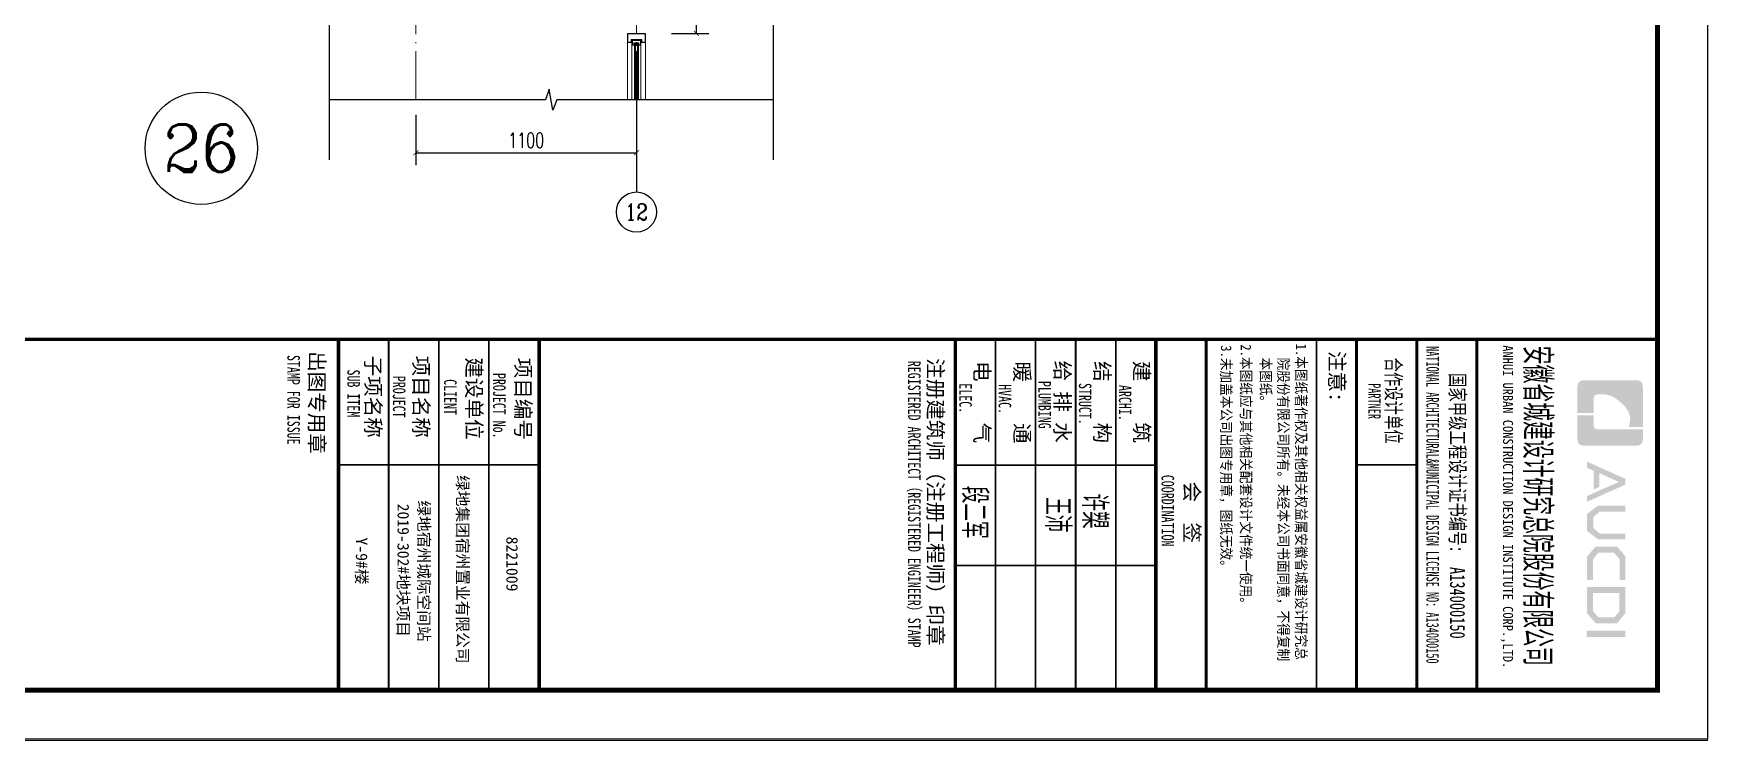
# Model space of a CAD drawing. Extents: x -812054 to 22247, y -644080 to 1003627.
# Drawn here: x -17810 to -9465, y -234941 to -231419 of the extents above; entities that cross this region are included whole.
import ezdxf
from ezdxf.enums import TextEntityAlignment as Align

# ---------------------------------------------------------------- set-up
doc = ezdxf.new("R2010")
doc.units = 0
doc.header["$LTSCALE"] = 1000
doc.linetypes.add('DOTE', pattern=[2.42, 2, -0.2, 0.02, -0.2])
doc.layers.get('0').update_dxf_attribs({"linetype": 'CONTINUOUS'})
doc.layers.get('DEFPOINTS').update_dxf_attribs({"linetype": 'CONTINUOUS'})
for name, color, linetype in [('A-AXIS_TEXT', 7, 'CONTINUOUS'), ('AXIS', 3, 'CONTINUOUS'), ('DIM_SYMB', 3, 'CONTINUOUS'), ('图签文字', 4, 'CONTINUOUS'), ('尺寸标注', 86, 'CONTINUOUS')]:
    doc.layers.add(name, color=color, linetype=linetype)
for name, color, linetype, lineweight in [('AXIS_TEXT', 7, 'CONTINUOUS', 20), ('DOTE', 19, 'DOTE', 9), ('S_WINDOW', 144, 'CONTINUOUS', 15), ('图框', 9, 'CONTINUOUS', 18), ('图签', 147, 'CONTINUOUS', 18), ('细细', 250, 'CONTINUOUS', 0)]:
    doc.layers.add(name, color=color, linetype=linetype, lineweight=lineweight)
doc.layers.add('yichutu', color=7, linetype='CONTINUOUS', true_color=0xffffff)
doc.styles.add('_TCH_AXIS', font='COMPLEX', dxfattribs={"bigfont": 'GBCBIG'})
doc.styles.add('_TCH_DIM_T3', font='SIMPLEX', dxfattribs={"width": 0.705882, "bigfont": 'GBCBIG'})
doc.styles.add('COMPLEX', font='COMPLEX')
doc.styles.add('HT', font='simhei.ttf')
doc.styles.add('宋体', font='', dxfattribs={"height": 50})
doc.styles.add('建筑图签-1', font='simhei.ttf', dxfattribs={"width": 0.7})
doc.styles.add('建筑图签-2', font='TXT.shx', dxfattribs={"width": 0.5, "bigfont": 'HZTXT.shx'})
doc.styles.get('宋体').set_extended_font_data('SimSun')
doc.dimstyles.new('_TCH_ARCH&&25', dxfattribs={"dimtxt": 74.375, "dimasz": 25, "dimexe": 62.5, "dimexo": 75, "dimgap": 25, "dimtad": 1, "dimdec": 0, "dimzin": 0, "dimdsep": 46, "dimtxsty": '_TCH_DIM_T3', "dimblk": 'ARCHTICK', "dimcen": 0.09, "dimclrt": 7, "dimazin": 0, "dimtfac": 1, "dimtdec": 0, "dimtix": 1, "dimtmove": 2, "dimatfit": 3, "dimldrblk": 'ARCHTICK', "dimfxl": 1, "dimtolj": 1, "dimtzin": 0, "dimarcsym": 0})
pattern_1 = [(315, (-1020450.4467, -760932.6423), (-1.767766953, -1.767766953), []), (315, (-1020449.2682, -760932.6423), (-1.767766953, -1.767766953), [])]

# ---------------------------------------------------------------- blocks, each defined once
blk = doc.blocks.new('院标1')
h = blk.add_hatch(color=150)
h.dxf.hatch_style = 1
h.set_gradient(color1=(33, 113, 253), color2=(33, 113, 253), tint=1, name='INVCURVED')
edge = h.paths.add_edge_path()
edge.add_spline(control_points=[(116373, 648379), (116379, 648379), (116382, 648379), (116391, 648379), (116391, 648379), (116391, 648379), (116616, 648379), (116616, 648379), (116616, 648379), (116616, 648379), (116616, 648054), (116616, 648054), (116616, 648054), (116616, 648054), (116108, 648054), (116108, 648054), (116108, 648054), (116028, 648054), (115963, 648111), (115963, 648199), (115963, 648199), (115963, 648199), (115963, 649215), (115963, 649215), (115963, 649215), (115963, 649295), (116018, 649360), (116108, 649360), (116108, 649360), (116108, 649360), (116897, 649360), (116897, 649360), (116897, 649360), (116897, 649360), (116897, 649080), (116897, 649080), (116897, 649080), (116897, 649080), (116566, 649140), (116356, 648859), (116356, 648859), (116245, 648719), (116240, 648545), (116247, 648466), (116247, 648466), (116254, 648386), (116247, 648466), (116247, 648466), (116247, 648466), (116247, 648466), (116258, 648374), (116373, 648379)], knot_values=[0, 0, 0, 0, 0.071429, 0.071429, 0.071429, 0.107143, 0.142857, 0.142857, 0.142857, 0.178571, 0.214286, 0.214286, 0.214286, 0.25, 0.285714, 0.285714, 0.285714, 0.321429, 0.357143, 0.357143, 0.357143, 0.392857, 0.428571, 0.428571, 0.428571, 0.464286, 0.5, 0.5, 0.5, 0.535714, 0.571429, 0.571429, 0.571429, 0.607143, 0.642857, 0.642857, 0.642857, 0.678571, 0.714286, 0.714286, 0.714286, 0.75, 0.785714, 0.785714, 0.785714, 0.821429, 0.857143, 0.857143, 0.857143, 0.928571, 1, 1, 1, 1], degree=3, periodic=0)
h = blk.add_hatch(color=150)
h.dxf.hatch_style = 1
h.set_gradient(color1=(33, 113, 253), color2=(33, 113, 253), tint=1, name='INVCURVED')
edge = h.paths.add_edge_path()
edge.add_spline(control_points=[(117268, 649215), (117268, 649215), (117268, 648199), (117268, 648199), (117268, 648199), (117268, 648114), (117212, 648054), (117123, 648054), (117123, 648054), (117123, 648054), (116663, 648054), (116663, 648054), (116663, 648054), (116663, 648054), (116663, 648379), (116663, 648379), (116663, 648379), (116663, 648379), (116865, 648379), (116865, 648379), (116865, 648379), (116907, 648379), (116941, 648413), (116941, 648455), (116941, 648455), (116941, 648455), (116941, 649360), (116941, 649360), (116941, 649360), (116941, 649360), (117123, 649360), (117123, 649360), (117123, 649360), (117204, 649360), (117268, 649306), (117268, 649215)], knot_values=[0, 0, 0, 0, 0.1, 0.1, 0.1, 0.15, 0.2, 0.2, 0.2, 0.25, 0.3, 0.3, 0.3, 0.35, 0.4, 0.4, 0.4, 0.45, 0.5, 0.5, 0.5, 0.55, 0.6, 0.6, 0.6, 0.65, 0.7, 0.7, 0.7, 0.75, 0.8, 0.8, 0.8, 0.9, 1, 1, 1, 1], degree=3, periodic=0)
blk = doc.blocks.new('GFDDDDRG')
at = {"layer": '图框'}
h = blk.add_hatch(color=256, dxfattribs=at)
h.paths.add_polyline_path([(922489, -158906), (922489, -158969), (922104, -158969), (922104, -158906)])
h.paths.add_polyline_path([(922431, -158530), (922168, -158530), (922168, -158710), (922221, -158772), (922380, -158772), (922431, -158712)], flags=16)
h.paths.add_polyline_path([(922490, -158471), (922109, -158471), (922109, -158732), (922194, -158831), (922408, -158831), (922490, -158733)])
h.paths.add_polyline_path([(922492, -158399), (922434, -158399), (922434, -158196), (922378, -158129), (922219, -158129), (922167, -158196), (922167, -158400), (922107, -158400), (922107, -158169), (922194, -158067), (922408, -158067), (922492, -158166)])
h.paths.add_polyline_path([(922491, -157658), (922491, -157718), (922235, -157718), (922170, -157775), (922170, -157880), (922235, -157937), (922491, -157937), (922491, -157994), (922217, -157994), (922108, -157912), (922108, -157743), (922218, -157658)])
h.paths.add_polyline_path([(922490, -157392), (922490, -157450), (922108, -157621), (922108, -157564), (922425, -157423), (922231, -157335), (922231, -157471), (922173, -157501), (922173, -157311), (922107, -157282), (922107, -157220)])
for p, q in [((920410, -156002), (920410, -159502)), ((921010, -156002), (921010, -159502)), ((921010, -156002), (921010, -159502))]:
    blk.add_line(p, q, dxfattribs=at)
blk.add_lwpolyline([(923310, -107437), (923310, -159999), (893610, -159999), (893610, -107437)], close=True, dxfattribs=at)
blk.add_lwpolyline([(923310, -107437), (923310, -159999), (893610, -159999), (893610, -107437)], close=True, dxfattribs=at)
at = {"layer": '图框', "const_width": 50}
blk.add_lwpolyline([(894110, -159499), (922810, -159499), (922810, -108687), (894110, -108687)], close=True, dxfattribs=at)
at = {"layer": '图框'}
for points, const_width in [([(894110, -156002), (922810, -156002)], 35), ([(909660, -159502), (909660, -156002)], 35), ([(910160, -156002), (910160, -159502)], 17.5), ([(910660, -156002), (910660, -159502)], 17.5), ([(911160, -156002), (911160, -159502)], 17.5), ([(911660, -156002), (911660, -159502)], 35), ([(911660, -156002), (911660, -159502)], 35), ([(915810, -156006), (915810, -159506)], 35), ([(916210, -156006), (916210, -159506)], 17.5), ([(916610, -156006), (916610, -159506)], 17.5), ([(917010, -156006), (917010, -159506)], 17.5), ([(917410, -156006), (917410, -159506)], 17.5), ([(917810, -156006), (917810, -159506)], 35), ([(917810, -156006), (917810, -159506)], 35), ([(918310, -156006), (918310, -159506)], 30), ([(919410, -156002), (919410, -159502)], 17.5), ([(919810, -156002), (919810, -159502)], 30), ([(919810, -156002), (919810, -159502)], 30), ([(920410, -156002), (920410, -159502)], 30), ([(920410, -156002), (920410, -159502)], 30), ([(921010, -156002), (921010, -159502)], 30), ([(909660, -157252), (911660, -157252)], 17.5), ([(917810, -157256), (915810, -157256)], 17.5), ([(920410, -157252), (919810, -157252)], 17.5), ([(917810, -158256), (915810, -158256)], 17.5)]:
    blk.add_lwpolyline(points, dxfattribs=dict(at, const_width=const_width))
at = {"xscale": 0.5, "yscale": 0.5, "zscale": 0.5, "rotation": 270}
blk.add_blockref('院标1', (597985, -98428), dxfattribs=at)
at = {"layer": '图框'}
for s, height, style, width, p in [(' 2.本图纸应与其他相关配套设计文件统一使用。 ', 105, 'HT', 0.88, (918656, -155989)), ('1.本图纸著作权及其他相关权益属安徽省城建设计研究总', 105, 'HT', 0.88, (919206, -156045)), ('STAMP FOR ISSUE', 125, '建筑图签-1', 0.7, (909150, -156158)), ('REGISTERED ARCHITECT（REGISTERED ENGINEER）STAMP', 125, '建筑图签-1', 0.7, (915339, -156216)), ('3.未加盖本公司出图专用章，图纸无效。', 105, 'HT', 0.88, (918459, -156061)), ('本图纸。', 105, 'HT', 0.88, (918854, -156184)), ('院股份有限公司所有。未经本公司书面同意，不得复制', 105, 'HT', 0.88, (919029, -156184)), ('NATIONAL ARCHITECTURAL&MUNICIPAL DESIGN LICENSE NO: A134000150', 125, '建筑图签-1', 0.6, (920507, -156070)), ('ANHUI URBAN CONSTRUCTION DESIGN INSTITUTE CORP.,LTD.', 100, '建筑图签-1', 0.91, (921271, -156061)), ('SUB ITEM', 125, '建筑图签-1', 0.7, (909748, -156303)), ('PROJECT', 125, '建筑图签-1', 0.7, (910203, -156366)), ('PROJECT No.', 125, '建筑图签-1', 0.7, (911202, -156337, -899)), ('CLIENT', 125, '建筑图签-1', 0.7, (910713, -156399)), ('ELEC.', 125, '建筑图签-1', 0.7, (915850, -156441)), ('HVAC.', 125, '建筑图签-1', 0.7, (916242, -156449)), ('PLUMBING', 125, '建筑图签-1', 0.7, (916639, -156417)), ('STRUCT.', 125, '建筑图签-1', 0.7, (917042, -156437)), ('ARCHI.', 125, '建筑图签-1', 0.7, (917441, -156457)), ('PARTNER', 125, '建筑图签-1', 0.6, (919927, -156439)), ('COORDINATION', 125, '建筑图签-1', 0.7, (917866, -157352))]:
    blk.add_text(s, height=height, rotation=270, dxfattribs=dict(at, style=style, width=width)).set_placement(p)
at = {"layer": '图签', "color": 2, "style": '宋体'}
for s, height, p in [('绿地集团宿州置业有限公司', 114.67, (910841, -157355)), ('2019-302#地块项目', 114.67, (910249, -157640)), ('绿地宿州城际空间站', 114.7, (910454, -157607)), ('Y-9#楼', 114.7, (909834, -157977)), ('8221009', 114.7, (911334, -157968))]:
    blk.add_text(s, height=height, rotation=270, dxfattribs=at).set_placement(p)
at = {"layer": '图签文字', "color": 7, "style": '建筑图签-1'}
for s, p in [('出图专用章', (909369, -156120)), ('子项名称', (909930, -156165)), ('项目名称', (910408, -156165)), ('建设单位', (910937, -156182)), ('项目编号', (911426, -156186)), ('注册建筑师（注册工程师）印章', (915537, -156190)), ('给 排 水', (916802, -156214)), ('结    构', (917199, -156219)), ('建    筑', (917593, -156217)), ('注意:', (919541, -156118)), ('电    气', (916001, -156219)), ('暖    通', (916401, -156224)), ('会  签', (918094, -157419))]:
    blk.add_text(s, height=150, rotation=270, dxfattribs=at).set_placement(p)
for s, height, width, p in [('合作设计单位', 150, 0.7, (920105, -156184)), ('安徽省城建设计研究总院股份有限公司', 250, 0.55, (921498, -156066)), ('国家甲级工程设计证书编号:  A134000150', 150, 0.7, (920743, -156338))]:
    blk.add_text(s, height=height, rotation=270, dxfattribs=dict(at, width=width)).set_placement(p)
at = {"layer": '图签文字', "color": 1, "style": '建筑图签-2', "width": 0.7}
for s, p in [('段二军', (915876, -157462)), ('许槊', (917074, -157539)), ('王沛', (916703, -157575))]:
    blk.add_text(s, height=250, rotation=270, dxfattribs=at).set_placement(p)
blk = doc.blocks.new('yct-1051-594-26275-14850-25-1002.0')
at = {"layer": 'yichutu', "color": 7, "true_color": 0xffffff}
blk.add_lwpolyline([(0, 0), (0, 14850), (26275, 14850), (26275, 0)], close=True, dxfattribs=at)
blk = doc.blocks.new('_ArchTick')
at = {"color": 0, "linetype": 'ByBlock', "const_width": 0.15}
blk.add_lwpolyline([(-0.5, -0.5), (0.5, 0.5)], dxfattribs=at)
blk = doc.blocks.new('*D2776')
at = {"layer": 'AXIS', "color": 0, "lineweight": -2, "transparency": 16777216}
for p, q in [((-15904.3, -231823.9), (-15904.3, -232075.5)), ((-14804.3, -231823.9), (-14804.3, -232075.5)), ((-15904.3, -232013), (-14804.3, -232013))]:
    blk.add_line(p, q, dxfattribs=at)
at = {"layer": 'DEFPOINTS', "color": 0, "transparency": 16777216}
for p in [(-15904.3, -231748.9), (-14804.3, -231748.9), (-14804.3, -232013)]:
    blk.add_point(p, dxfattribs=at)
at = {"layer": 'AXIS', "color": 0, "lineweight": -2, "transparency": 16777216, "xscale": 25, "yscale": 25, "zscale": 25, "rotation": 180}
blk.add_blockref('_ArchTick', (-15904.3, -232013), dxfattribs=at)
at = {"layer": 'AXIS', "color": 0, "lineweight": -2, "transparency": 16777216, "xscale": 25, "yscale": 25, "zscale": 25}
blk.add_blockref('_ArchTick', (-14804.3, -232013), dxfattribs=at)
at = {"layer": 'AXIS', "color": 7, "transparency": 16777216, "insert": (-15354.3, -231950.8), "char_height": 74.38, "attachment_point": 5, "style": '_TCH_DIM_T3'}
blk.add_mtext('\\A1;1100', dxfattribs=at)
blk = doc.blocks.new('*D2802')
at = {"layer": 'DEFPOINTS', "color": 0, "transparency": 16777216}
for p in [(-14704.3, -230398.9), (-14505.3, -230398.9), (-14704.3, -231418.9)]:
    blk.add_point(p, dxfattribs=at)
at = {"layer": '尺寸标注', "color": 0, "lineweight": -2, "transparency": 16777216}
for p, q in [((-14629.3, -230398.9), (-14442.8, -230398.9)), ((-14505.3, -231418.9), (-14505.3, -230398.9)), ((-14629.3, -231418.9), (-14442.8, -231418.9))]:
    blk.add_line(p, q, dxfattribs=at)
at = {"layer": '尺寸标注', "color": 0, "lineweight": -2, "transparency": 16777216, "xscale": 25, "yscale": 25, "zscale": 25}
for p, rotation in [((-14505.3, -230398.9), 90), ((-14505.3, -231418.9), 270)]:
    blk.add_blockref('_ArchTick', p, dxfattribs=dict(at, rotation=rotation))
at = {"layer": '尺寸标注', "color": 7, "transparency": 16777216, "insert": (-14567.5, -230908.9), "char_height": 74.38, "attachment_point": 5, "rotation": 90, "style": '_TCH_DIM_T3'}
blk.add_mtext('\\A1;1020', dxfattribs=at)
blk = doc.blocks.new('_AXISO')
blk.add_circle((0, 0), 0.5)
at = {"layer": 'A-AXIS_TEXT', "style": 'COMPLEX', "width": 1.041667}
blk.add_attdef('A', text='', height=0.56, dxfattribs=at).set_placement((-0.25, -0.28), (0.25, -0.28), align=Align.FIT)

msp = doc.modelspace()

# ---------------------------------------------------------------- hatches: boundary and pattern name
at = {"layer": '细细'}
h = msp.add_hatch(dxfattribs=at)
h.set_pattern_fill('金属', color=256, style=0)
h.set_pattern_definition(pattern_1)
h.paths.add_polyline_path([(-14849.27, -231463.94), (-14829.27, -231463.94), (-14829.27, -231450.44), (-14779.27, -231450.44), (-14779.27, -231463.94), (-14759.27, -231463.94), (-14759.27, -231418.94), (-14849.27, -231418.94)])
h.paths.add_polyline_path([(-14831.27, -231448.44), (-14831.27, -231461.94), (-14847.27, -231461.94), (-14847.27, -231420.94), (-14761.27, -231420.94), (-14761.27, -231461.94), (-14777.27, -231461.94), (-14777.27, -231448.44)], flags=16)
h = msp.add_hatch(dxfattribs=at)
h.set_pattern_fill('金属', color=256, style=0)
h.set_pattern_definition(pattern_1)
h.paths.add_polyline_path([(-14781.77, -231452.44), (-14781.77, -231477.44), (-14793.77, -231477.44), (-14793.77, -231467.44), (-14814.77, -231467.44), (-14814.77, -231477.44), (-14826.77, -231477.44), (-14826.77, -231452.44)])
h.paths.add_polyline_path([(-14824.77, -231454.44), (-14824.77, -231475.44), (-14816.77, -231475.44), (-14816.77, -231465.44), (-14791.77, -231465.44), (-14791.77, -231475.44), (-14783.77, -231475.44), (-14783.77, -231454.44)], flags=16)
h = msp.add_hatch(color=256, dxfattribs=at)
edge = h.paths.add_edge_path()
edge.add_line((-14808.77, -231467.44), (-14808.77, -231479.44))
edge.add_arc((-14804.27, -231487.73), 9.44, 61.517547, 118.482453, ccw=False)
edge.add_line((-14799.77, -231479.44), (-14799.77, -231467.44))
edge.add_arc((-14804.27, -231459.14), 9.44, 241.517547, 298.482453, ccw=False)

# ---------------------------------------------------------------- linework, layer by layer
at = {"layer": 'AXIS'}
msp.add_line((-14804.32, -231748.92), (-14804.32, -232208.31), dxfattribs=at)
at = {"layer": 'AXIS', "color": 6}
msp.add_circle((-16973.66, -231990.65), 280, dxfattribs=at)
at = {"layer": 'DIM_SYMB'}
for points in [[(-14123.43, -226268.9), (-14123.43, -229130.79), (-14070.93, -229149.9), (-14175.93, -229168.42), (-14123.43, -229187.04), (-14123.43, -232048.94)], [(-16336.25, -228462.38), (-16336.25, -230227.53), (-16283.75, -230246.64), (-16388.75, -230265.16), (-16336.25, -230283.78), (-16336.25, -232048.94)], [(-14123.43, -231748.94), (-15201.72, -231748.94), (-15220.82, -231801.44), (-15239.34, -231696.44), (-15257.97, -231748.94), (-16336.25, -231748.94)]]:
    msp.add_lwpolyline(points, dxfattribs=at)
at = {"layer": 'DOTE', "color": 1, "linetype": 'DOTE', "ltscale": 0.2}
for p, q in [((-15904.32, -225698.91), (-15904.32, -231748.94)), ((-14804.32, -225698.91), (-14804.32, -231748.94))]:
    msp.add_line(p, q, dxfattribs=at)
at = {"layer": 'S_WINDOW'}
for p, q in [((-14849.27, -231748.94), (-14849.27, -231463.94)), ((-14826.77, -231748.94), (-14826.77, -231477.44)), ((-14781.77, -231748.94), (-14781.77, -231477.44)), ((-14759.27, -231748.94), (-14759.27, -231463.94))]:
    msp.add_line(p, q, dxfattribs=at)
for points in [[(-14759.27, -231418.94), (-14759.27, -231463.94), (-14779.27, -231463.94), (-14779.27, -231450.44), (-14829.27, -231450.44), (-14829.27, -231463.94), (-14849.27, -231463.94), (-14849.27, -231418.94)], [(-14761.27, -231420.94), (-14761.27, -231461.94), (-14777.27, -231461.94), (-14777.27, -231448.44), (-14831.27, -231448.44), (-14831.27, -231461.94), (-14847.27, -231461.94), (-14847.27, -231420.94)], [(-14781.77, -231452.44), (-14781.77, -231477.44), (-14793.77, -231477.44), (-14793.77, -231467.44), (-14814.77, -231467.44), (-14814.77, -231477.44), (-14826.77, -231477.44), (-14826.77, -231452.44)], [(-14783.77, -231454.44), (-14783.77, -231475.44), (-14791.77, -231475.44), (-14791.77, -231465.44), (-14816.77, -231465.44), (-14816.77, -231475.44), (-14824.77, -231475.44), (-14824.77, -231454.44)]]:
    msp.add_lwpolyline(points, close=True, dxfattribs=at)
at = {"layer": '细细'}
for points in [[(-14814.77, -231477.44), (-14814.77, -231748.94)], [(-14808.77, -231748.94), (-14808.77, -231467.44)], [(-14799.77, -231748.94), (-14799.77, -231467.44)], [(-14793.77, -231477.44), (-14793.77, -231748.94)]]:
    msp.add_lwpolyline(points, dxfattribs=at)
msp.add_lwpolyline([(-14808.77, -231467.44), (-14808.77, -231479.44, -0.2538047), (-14799.77, -231479.44), (-14799.77, -231467.44, -0.2538047)], format="xyb", close=True, dxfattribs=at)

# ---------------------------------------------------------------- block references
at = {"xscale": 0.5, "yscale": 0.5, "zscale": 0.5}
msp.add_blockref('GFDDDDRG', (-471119.72, -154941.4), dxfattribs=at)
at = {"layer": 'AXIS'}
ref = msp.add_blockref('_AXISO', (-14804.32, -232308.31), dxfattribs=dict(at, xscale=200, yscale=200, zscale=200))
ref.add_attrib('A', '12', dxfattribs={"layer": 'AXIS_TEXT', "height": 82.111, "style": '_TCH_AXIS'}).set_placement((-14861.02, -232349.37), (-14747.63, -232349.37), align=Align.FIT)
at = {"layer": 'yichutu', "rotation": 270}
msp.add_blockref('yct-1051-594-26275-14850-25-1002.0', (-24314.83, -208659.88), dxfattribs=at)

# ---------------------------------------------------------------- texts
at = {"layer": 'AXIS_TEXT', "color": 6, "style": '_TCH_AXIS'}
msp.add_text('26', height=235.421, dxfattribs=at).set_placement((-17164.24, -232108.36), (-16783.08, -232108.36), align=Align.FIT)

# ---------------------------------------------------------------- dimensions: what is measured, and where the dimension line sits
at = {"layer": 'AXIS'}
dim = msp.add_aligned_dim(p1=(-15904.32, -231748.94), p2=(-14804.32, -231748.94), distance=-264.03, dimstyle='_TCH_ARCH&&25', dxfattribs=at)
dim.commit()
dim.dimension.update_dxf_attribs({"geometry": '*D2776', "text_midpoint": (-15354.32, -231950.79)})
at = {"layer": '尺寸标注', "color": 106}
dim = msp.add_aligned_dim(p1=(-14704.32, -231418.94), p2=(-14704.32, -230398.94), distance=-199.02, dimstyle='_TCH_ARCH&&25', dxfattribs=at)
dim.commit()
dim.dimension.update_dxf_attribs({"geometry": '*D2802', "text_midpoint": (-14567.49, -230908.94)})

doc.saveas('drawing.dxf')
